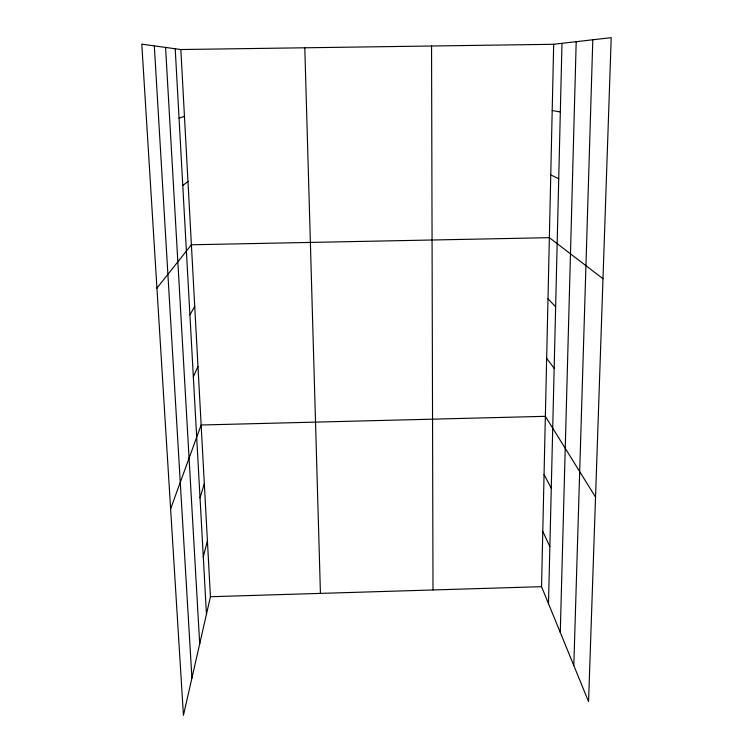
<?xml version="1.0" encoding="UTF-8"?>
<svg xmlns="http://www.w3.org/2000/svg" width="753" height="753" viewBox="0 0 753 753"><rect width="100%" height="100%" fill="white"/><g stroke="black" fill="none" stroke-linecap="round" stroke-linejoin="round"><path stroke-width="1.13" d="M541.548 586.672L553.681 44.286L611.21 37.65L588.564 701.636L541.548 586.672L210.435 596.724L183.431 715.35L141.79 44.163L180.833 49.529L553.681 44.286M548.495 603.661L561.983 43.326M560.27 632.454L576.196 41.688M573.805 665.558L592.799 39.777M203.282 556.806L207.414 540.955M200.025 497.855L204.317 483.737M170.62 508.877L201.145 425.003L545.36 416.324L595.538 497.112M193.342 376.886L197.973 366.495M189.916 314.839L194.726 306.443M156.925 288.135L191.394 244.781L549.361 237.675L602.984 278.714M182.772 185.53L187.968 181.464M179.045 118.117L184.447 116.395M552.203 110.493L560.326 111.981M550.763 174.941L558.726 178.725M547.986 298.772L555.639 306.81M546.659 358.306L554.161 368.302M544.061 474.569L551.271 488.226M542.791 531.336L549.869 546.706M154.309 45.886L191.921 678.058M165.575 47.43L199.696 643.89M180.833 49.529L210.435 596.724M175.214 48.757L206.454 614.213M304.796 47.787L320.43 593.383M431.554 45.999L433.003 589.966"/></g></svg>
